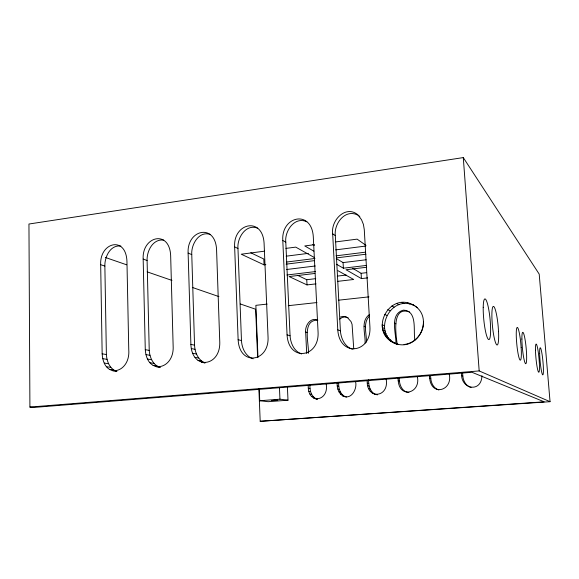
<?xml version="1.0" encoding="UTF-8"?>
<svg xmlns="http://www.w3.org/2000/svg" width="579" height="579" viewBox="0 0 579 579"><rect width="100%" height="100%" fill="white"/><g stroke="black" fill="none" stroke-linecap="round" stroke-linejoin="round"><path stroke-width="0.87" d="M481.967 375.713C481.41 393.525 459.994 389.045 461.666 372.985M395.906 343.875C396.506 333.96 389.016 314.115 403.375 310.127C417.937 310.706 412.972 331.354 414.94 340.011M397.172 344.375C396.318 336.261 390.789 305.553 409.454 311.929M365.081 343.137C365.646 334.134 360.239 320.737 369.619 314.44M366.398 342.109C366.768 333.678 362.526 322.865 369.547 316.025M308.317 353.335C309.447 344.903 301.16 319.767 317.82 320.151M358.785 215.953L361.557 219.788L363.431 224.464L364.278 229.646L369.909 326.657C371.754 353.125 339.576 357.771 337.774 329.842L332.679 233.851C330.573 219.34 347.682 202.947 359.841 216.77M352.452 349.311C344.773 346.77 340.93 338.397 340.401 330.812L335.313 235.602C333.779 223.805 345.178 208.491 357.779 215.127M306.689 353.451L305.661 332.042C304.844 325.68 310.612 316.764 317.676 320.187M282.798 240.488C281.09 216.162 311.336 209.308 313.282 236.435L318.052 331.789C319.731 357.641 288.639 362.425 287.061 334.857L282.798 240.488L285.787 242.16L290.065 335.769C290.52 343.152 294.089 351.417 301.558 353.972M285.787 242.16C284.499 231.093 294.66 216.032 306.841 221.786M253.175 358.806C245.518 356.382 241.834 348.059 241.472 340.561L237.969 248.485C236.927 238.063 245.909 223.407 257.691 228.213M234.64 246.9C233.084 223.118 262.352 216.191 264.075 242.985L268.034 336.739C269.553 362.005 239.496 366.912 238.128 339.699L234.64 246.9L237.969 248.485M188.124 253.088C186.706 229.827 215.048 222.843 216.56 249.303L219.781 342.435C220.281 366.883 191.837 370.415 190.882 344.375L188.124 253.088L191.765 254.601L194.551 345.178C194.848 352.293 198.054 360.16 205.082 362.953L201.478 362.28M191.765 254.601C190.976 244.722 198.836 230.645 210.242 234.408M143.165 259.066C141.877 236.304 169.336 229.27 170.653 255.411L173.143 346.133C174.489 369.54 147.03 375.814 145.278 349.665L143.165 259.066L147.095 260.507L149.237 350.418C149.679 357.446 153.088 365.436 160.434 367.477M147.095 260.507C146.675 251.185 152.842 238.577 163.734 240.119M100.681 264.712C99.501 242.42 125.838 235.378 126.946 261.216L128.762 349.817C130.593 372.941 103.779 380.302 102.157 353.82L100.681 264.712L104.864 266.079L106.384 354.529C106.76 361.354 109.807 369.264 116.922 371.421L112.746 370.842M104.864 266.079C104.546 257.09 110.249 244.577 120.888 246.068M423.473 322.069C423.85 333.113 415.078 343.441 404.019 344.498M396.724 344.013C371.139 333.779 390.188 293.314 414.513 305.705C389.11 289.862 367.412 332.498 395.319 343.557C419.03 352.083 435.263 316.083 412.465 304.489M339.764 319.08L341.892 317.676L344.223 317.031L346.597 317.191M340.387 317.06L342.732 316.409L345.12 316.568L348.109 317.828M260.195 421.295L550.05 401.688L539.201 274.106L463.287 157.589L28.95 224.022L29.913 407.08L34.602 407.37L471.986 372.29L544.202 401.819L260.195 421.295L258.878 388.77M264.458 251.185L241.24 254.21L264.053 264.856L265.841 264.632M285.896 248.398L295.724 247.117L314.325 257.51M314.52 244.678L304.764 245.945L313.854 251.185M335.82 241.906L357.113 239.134L365.993 245.366M286.12 256.186L308.433 253.349M335.668 249.882L365.79 246.053M286.388 262.063L314.976 258.487M335.986 255.853L365.255 252.191M286.127 264.162L314.491 260.63M336.399 257.901L365.957 254.224M286.663 269.496L315.266 265.993M336.24 258.531L343.072 262.591L366.131 259.768M286.916 275.003L315.548 271.558M336.551 264.27L343.376 268.2L366.456 265.421M314.853 273.469L289.102 276.552L307.008 284.911L315.989 283.869M366.673 267.259L346.025 269.727L361.412 278.6L367.643 277.877M297.801 275.401L306.754 279.715L315.729 278.658M337.253 276.118L346.22 275.061M352.647 268.28L361.108 273.302L366.449 272.673M337.535 281.372L353.697 279.491L337.948 270.697M267.114 304.091L255.867 305.343L257.981 357.533M288.27 305.69L316.966 302.549M338.483 300.197L368.975 296.861M29.913 407.08L479.18 370.929L550.05 401.688M259.262 389.03L259.732 400.733L279.954 399.192L288.002 400.198L287.394 386.758M288.002 400.198L268.157 401.696L259.732 400.733M308.238 385.571C307.427 405.278 329.871 401.406 326.064 383.276M408.969 392.533C401.696 392.106 398.917 383.682 399.228 377.45M315.823 398.989L317.451 399.213L313.586 398.055M109.46 369.388L113.65 369.974M106.587 366.739L110.799 367.347M311.596 396.376L313.239 396.615L315.222 398.287M104.314 363.091L108.541 363.728M310.004 394.075L311.647 394.321L313.239 396.615M367.216 380.483C366.123 400.4 389.949 397.693 386.07 378.659M374.606 394.313L377.609 394.82M102.809 358.683L107.035 359.349M308.897 391.303L310.554 391.563L311.647 394.321M156.533 366.854L159.652 367.354M153.073 365.407L156.996 366.044M337.094 383.32C337.043 388.039 338.52 393.221 342.703 395.891L346.517 397.056M150.041 362.751L153.978 363.402M340.633 394.212L342.153 394.465L344.208 396.13M102.157 353.82L106.384 354.529M308.368 388.248L310.018 388.523L310.554 391.563M147.631 359.06L151.582 359.74M338.968 391.896L340.488 392.157L342.153 394.465M146.002 354.601L149.968 355.311M337.81 389.11L339.337 389.385L340.488 392.157M145.278 349.665L149.237 350.418M337.239 386.027L338.766 386.316L339.337 389.385M198.004 360.391L201.63 361.079M372.297 393.119L375.974 394.567M195.029 357.323L198.677 358.032M370.299 391.201L371.682 391.469L373.672 393.38M192.756 353.291L196.419 354.022M368.743 388.683L370.133 388.965L371.682 391.469M191.345 348.565L195.007 349.332M367.737 385.744L369.134 386.041L370.133 388.965M190.882 344.375L194.551 345.178M367.376 383.146L368.765 383.457L369.134 386.041M238.128 339.699L241.472 340.561M398.026 378.007L398.193 380.707L399.445 381.025M287.061 334.857L290.065 335.769M429.495 375.525L429.676 378.203L430.79 378.543C431.16 383.421 433.924 388.538 438.853 390.007M305.661 332.042L307.311 332.585M105.313 257.445L126.671 264.806M147.175 271.869L171.949 280.41M192.445 287.474L218.927 296.6M240.285 303.953L255.665 309.251L257.604 357.142M384.492 325.767L382.198 324.739C382.458 333.815 389.023 342.16 397.961 344.121M337.774 329.842L340.401 330.812M461.861 375.655L462.816 376.01C463.222 380.968 466.102 386.121 471.111 387.583M392.931 342.305L395.146 343.188M342.703 395.891C351.366 400.393 357.511 388.806 355.542 381.373M390.55 341.053L392.786 341.943M388.589 339.207L390.832 340.112M386.627 337.362L388.893 338.288M385.216 335.046L387.489 335.994M364.119 326.245L365.515 326.824M383.812 332.737L386.092 333.699M383.045 330.117L385.332 331.101M382.278 327.497L384.565 328.503M394.632 323.212L395.891 323.82M250.772 252.755L263.807 259.03L264.053 264.856M384.557 314.339L386.823 315.461M387.756 309.57L390 310.728M391.882 305.951L394.096 307.145M396.76 303.512L398.931 304.728M402.05 302.419L404.185 303.642M407.406 302.745L409.498 303.975M312.79 244.599L314.303 245.496M332.679 233.851L335.313 235.602M415.244 306.204L417.43 307.717M347.393 317.531L350.99 321.548L352.068 324.334L353.747 348.985M429.676 378.203C431.29 396.839 453.176 390.695 449.21 373.94M398.193 380.707C399.713 399.206 421.165 392.996 417.314 376.502M463.287 157.589L479.18 370.929M462.563 372.413L462.816 376.01M430.61 375.88L430.79 378.543M368.562 379.86L368.765 383.457M361.108 273.302L361.412 278.6M343.072 262.591L343.376 268.2M338.577 382.726L338.766 386.316M306.754 279.715L307.008 284.911M309.845 384.912L310.018 388.523M279.447 387.525L279.954 399.192M277.732 400.147L271.522 400.502L277.732 400.147M521.158 347.675L520.818 343.492A16.465 2.034 84.6 0 0 517.51 327.526A16.465 2.034 84.6 0 0 516.446 339.786L516.786 344.107A16.465 2.034 84.6 0 0 520.108 360.095A16.465 2.034 84.6 0 0 521.158 347.675M498.526 331.362L498.186 326.491A19.389 2.83 84.4 0 0 493.952 306.696A19.389 2.83 84.4 0 0 491.998 319.789L492.345 324.848A19.389 2.83 84.4 0 0 496.601 344.715A19.389 2.83 84.4 0 0 498.526 331.362M539.65 353.668A13.643 1.397 84.6 0 0 542.682 374.837A13.643 1.397 84.6 0 0 542.226 355.354A13.643 1.397 84.6 0 0 539.65 353.668M521.889 339.055A15.785 1.875 84.6 0 0 525.587 363.677A15.785 1.875 84.6 0 0 525.348 341.313A15.785 1.875 84.6 0 0 521.889 339.055M535.481 350.237A14.149 1.498 84.6 0 0 538.658 372.21A14.149 1.498 84.6 0 0 538.253 352.046A14.149 1.498 84.6 0 0 535.481 350.237M483.212 307.275A20.424 3.141 84.4 0 0 488.524 339.482A20.424 3.141 84.4 0 0 489.016 311.061A20.424 3.141 84.4 0 0 483.212 307.275"/></g></svg>
